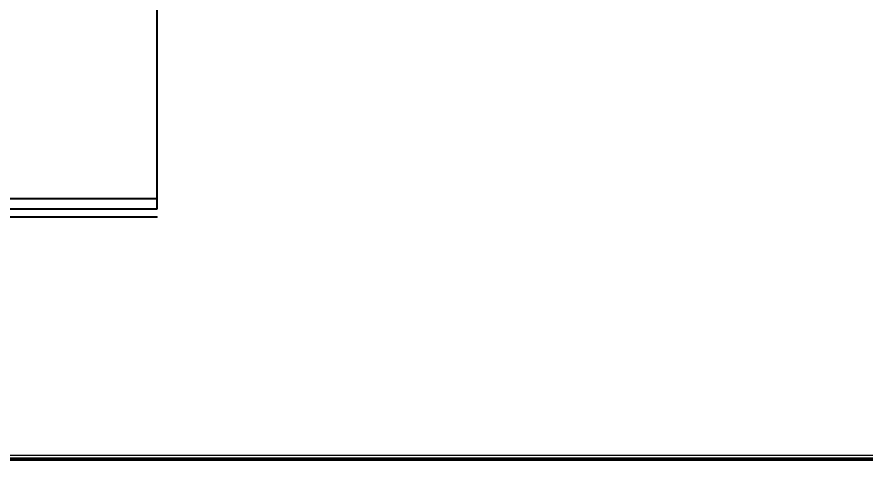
# Model space of a CAD drawing. Header units: inches. Extents: x -11 to 1110, y -7 to 455.
# Drawn here: x 171 to 229.9, y -0.1 to 30.7 of the extents above; entities that cross this region are included whole.
import ezdxf

# ---------------------------------------------------------------- set-up
doc = ezdxf.new("R2010")
doc.units = ezdxf.units.IN
for name, color, linetype in [('Board_outline', 216, 'Continuous'), ('Bottom Layer', 5, 'Continuous'), ('Mechanical 1', 6, 'Continuous'), ('Top Layer', 1, 'Continuous')]:
    doc.layers.add(name, color=color, linetype=linetype)

msp = doc.modelspace()

# ---------------------------------------------------------------- linework, layer by layer
at = {"layer": 'Board_outline'}
msp.add_lwpolyline([(0, 0, 0.254, 0.254, 0), (704, 0, 0.254, 0.254, 0)], format="xyseb", dxfattribs=at)
at = {"layer": 'Bottom Layer'}
msp.add_line((600.63, 0.259), (0.259, 0.259), dxfattribs=at)
at = {"layer": 'Mechanical 1'}
for points in [[(180.7, 17.356, 0.127, 0.127, 0), (180.7, 37.546, 0.127, 0.127, 0)], [(136.98, 18.066, 0.127, 0.127, 0), (180.7, 18.066, 0.127, 0.127, 0)], [(136.41, 17.356, 0.127, 0.127, 0), (180.7, 17.356, 0.127, 0.127, 0)], [(136.41, 16.796, 0.127, 0.127, 0), (180.7, 16.796, 0.127, 0.127, 0)]]:
    msp.add_lwpolyline(points, format="xyseb", dxfattribs=at)
for points in [[(180.669, 18.066, 0.0635, 0.0635, 1), (180.732, 18.066, 0.0635, 0.0635, 1)], [(180.669, 17.356, 0.0635, 0.0635, 1), (180.732, 17.356, 0.0635, 0.0635, 1)], [(180.669, 17.356, 0.0635, 0.0635, 1), (180.732, 17.356, 0.0635, 0.0635, 1)], [(180.669, 16.796, 0.0635, 0.0635, 1), (180.732, 16.796, 0.0635, 0.0635, 1)]]:
    msp.add_lwpolyline(points, format="xyseb", close=True, dxfattribs=at)
at = {"layer": 'Top Layer'}
msp.add_line((616.099, 0.259), (0.259, 0.259), dxfattribs=at)

doc.saveas('drawing.dxf')
